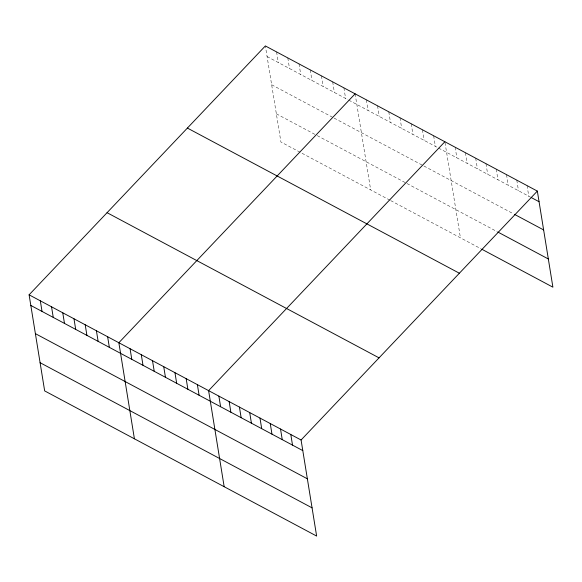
<?xml version="1.0" encoding="UTF-8"?>
<svg xmlns="http://www.w3.org/2000/svg" width="582" height="582" viewBox="0 0 582 582"><rect width="100%" height="100%" fill="white"/><g stroke="black" fill="none" stroke-linecap="round" stroke-linejoin="round"><path stroke-width="0.44" stroke-dasharray="2.91 2.18" d="M267.08 56.549L348.021 99.748M348.822 100.177L437.773 147.653M438.573 148.083L530.362 197.072M271.649 84.754L333.355 117.688M334.155 118.117L423.107 165.594M423.907 166.016L512.8 213.463M276.355 113.81L316.426 135.191M317.226 135.621L406.178 183.097M406.978 183.526L496.963 231.556M389.911 200.179L280.924 142.008L265.363 45.934M390.711 200.608L480.979 248.783M527.066 185.614L528.783 196.229M516.787 180.136L518.511 190.75M506.515 174.651L508.232 185.265M496.242 169.166L497.959 179.78M485.97 163.68L487.687 174.294M475.69 158.195L477.415 168.809M465.418 152.717L467.135 163.331M455.146 147.231L456.863 157.846M445.012 142.626L460.427 237.82M433.648 135.759L435.365 146.373M422.43 129.771L424.147 140.386M411.212 123.784L412.929 134.398M399.994 117.797L401.711 128.411M388.776 111.802L390.493 122.416M377.551 105.815L379.275 116.429M366.333 99.828L368.057 110.442M355.115 93.84L370.676 189.914M343.897 87.853L345.613 98.467M332.678 81.866L334.395 92.48M321.46 75.878L323.177 86.492M310.242 69.891L311.959 80.505M299.024 63.904L300.741 74.518M287.799 57.916L289.523 68.531M276.581 51.922L278.305 62.536"/><path stroke-width="0.87" d="M537.339 191.1L301.076 439.992L316.637 536.066L44.661 390.9L29.1 294.827L265.363 45.934L537.339 191.1L552.9 287.173L481.765 249.205M355.115 93.84L118.852 342.733L134.413 438.806M444.866 141.746L208.603 390.631L224.165 486.705M531.155 197.494L539.056 201.714M514.386 214.307L543.624 229.919M497.748 231.978L548.331 258.975M187.397 128.069L459.373 273.234M107.066 212.692L379.042 357.857M29.1 294.827L301.076 439.992M30.817 305.441L302.793 450.606M35.386 333.639L307.361 478.804M40.093 362.695L312.068 507.86M290.804 434.507L292.52 445.121M280.524 429.021L282.248 439.636M270.252 423.536L271.969 434.15M259.979 418.058L261.696 428.672M249.7 412.573L251.424 423.187M239.428 407.087L241.144 417.701M229.155 401.602L230.872 412.216M218.876 396.116L220.6 406.731M197.385 384.644L199.102 395.258M186.167 378.656L187.884 389.271M174.949 372.669L176.666 383.283M163.731 366.682L165.448 377.296M152.506 360.695L154.23 371.309M141.288 354.707L143.012 365.321M130.07 348.72L131.787 359.334M107.634 336.745L109.351 347.359M96.416 330.758L98.132 341.372M85.198 324.763L86.914 335.377M73.979 318.776L75.696 329.39M62.754 312.789L64.478 323.403M51.536 306.801L53.26 317.416M40.318 300.814L42.035 311.428"/></g></svg>
